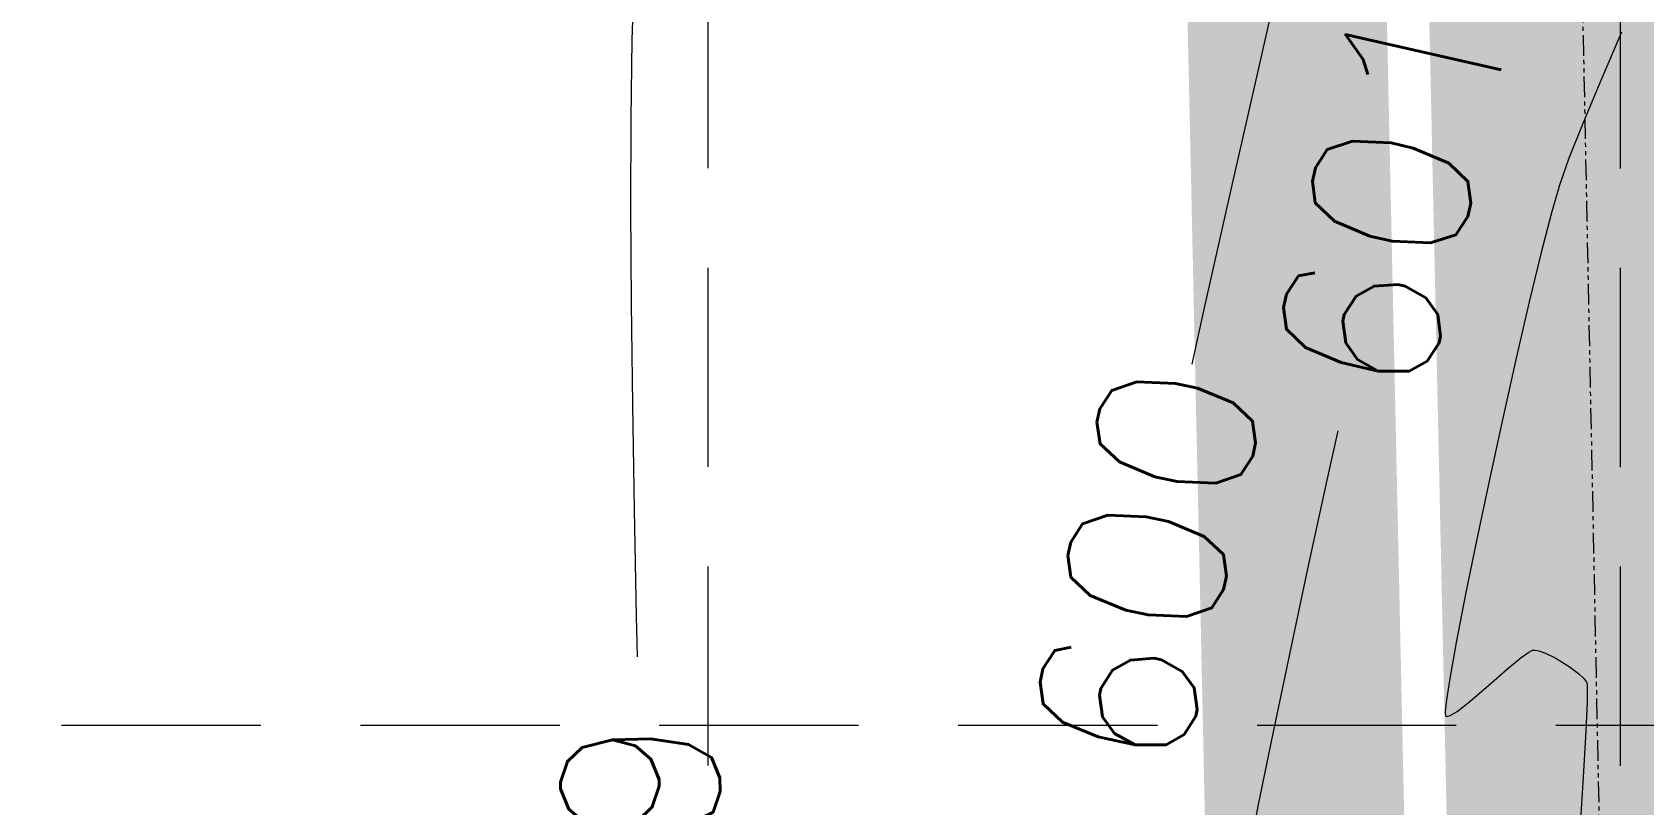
# Model space of a CAD drawing. Extents: x 2140663 to 2528301, y 336313 to 7007653.
# Drawn here: x 2527291.06 to 2527339.59, y 7007182.84 to 7007206.12 of the extents above; entities that cross this region are included whole.
import ezdxf

# ---------------------------------------------------------------- set-up
doc = ezdxf.new("R2010")
doc.units = 0
doc.header["$MEASUREMENT"] = 0
doc.linetypes.add('HIDDEN', pattern=[0.375, 0.25, -0.125])
doc.linetypes.add('PHANTOM2', pattern=[1.25, 0.625, -0.125, 0.125, -0.125, 0.125, -0.125])
for name, color, linetype in [('1 EXISTING CONTOURS', 43, 'Continuous'), ('1 SILT FENCE', 200, 'Continuous'), ('GRID', 254, 'HIDDEN'), ('LIMITS OF DISTURBANCE', 1, 'HIDDEN'), ('xdrc002pt$0$v-prop-line', 3, 'PHANTOM2')]:
    doc.layers.add(name, color=color, linetype=linetype)
doc.styles.add('L200', font='simplex', dxfattribs={"height": 12})

msp = doc.modelspace()

# ---------------------------------------------------------------- linework, layer by layer
at = {"layer": '1 EXISTING CONTOURS', "color": 43, "lineweight": 0}
for points, elevation in [([(2527309.187041278, 7007207.938893436), (2527309.123073751, 7007205.899907283)], 599), ([(2527328.430483085, 7007206.986411643), (2527327.786009069, 7007204.15573389)], 600), ([(2527309.123073751, 7007205.899907283), (2527309.089496443, 7007203.515528855)], 599), ([(2527309.089496443, 7007203.515528855), (2527309.082752149, 7007200.846322461)], 599), ([(2527327.089762786, 7007201.076534375), (2527326.35888536, 7007197.821387884)], 600), ([(2527309.082752149, 7007200.846322461), (2527309.099283664, 7007197.952852406)], 599), ([(2527336.503711923, 7007199.483216397), (2527336.145300202, 7007197.995029029)], 602), ([(2527309.099283664, 7007197.952852406), (2527309.135533784, 7007194.895683001)], 599), ([(2527335.754117597, 7007196.304350756), (2527335.348376599, 7007194.494746336)], 602), ([(2527335.348376599, 7007194.494746336), (2527334.946289695, 7007192.649780526)], 602), ([(2527330.049732285, 7007192.62358117), (2527329.468790547, 7007189.956719254)], 601), ([(2527309.187945304, 7007191.735378553), (2527309.25296102, 7007188.532503371)], 599), ([(2527334.225928118, 7007189.188023767), (2527333.944078421, 7007187.738362335)], 602), ([(2527309.25296102, 7007188.532503371), (2527309.281500583, 7007187.305230799)], 599), ([(2527328.919059664, 7007187.387166926), (2527328.418523015, 7007184.992147213)], 601), ([(2527336.127122493, 7007187.443319786), (2527336.237993093, 7007187.498861241)], 602), ([(2527336.277985778, 7007187.507357095), (2527336.32281814, 7007187.505951761)], 602), ([(2527336.32281814, 7007187.505951761), (2527336.431447061, 7007187.484574949)], 602), ([(2527335.496059774, 7007186.947523186), (2527335.895214845, 7007187.278400501)], 602), ([(2527337.782546201, 7007186.647741239), (2527337.85469471, 7007186.559069679)], 602), ([(2527337.878681122, 7007186.519210204), (2527337.885029064, 7007186.490070451)], 602), ([(2527333.641777952, 7007185.938349331), (2527333.614452229, 7007185.637784573)], 602), ([(2527333.972259254, 7007185.658902952), (2527334.355502847, 7007185.955917162)], 602), ([(2527337.882751578, 7007185.937657155), (2527337.844317908, 7007185.061963332)], 602), ([(2527337.89071106, 7007186.347733327), (2527337.882751578, 7007185.937657155)], 602), ([(2527333.62003505, 7007185.536184484), (2527333.630403551, 7007185.517022918)], 602), ([(2527333.662156363, 7007185.507982521), (2527333.758252019, 7007185.532079661)], 602), ([(2527328.418523015, 7007184.992147213), (2527327.985163981, 7007182.848883149)], 601), ([(2527337.844317908, 7007185.061963332), (2527337.75787688, 7007183.520157017)], 602), ([(2527337.75787688, 7007183.520157017), (2527337.636954431, 7007181.587046163)], 602), ([(2527327.985163981, 7007182.848883149), (2527327.636965942, 7007181.034597764)], 601)]:
    msp.add_lwpolyline(points, dxfattribs=dict(at, elevation=elevation))
at = {"layer": '1 EXISTING CONTOURS', "color": 43, "lineweight": 0, "extrusion": (0.9190130208663643, -0.3942271774980507, 0), "elevation": -439773.7167002773}
msp.add_lwpolyline([(7436059.357682279, 602), (7436057.776304376, 602)], dxfattribs=at)
at = {"layer": '1 EXISTING CONTOURS', "color": 43, "lineweight": 0, "extrusion": (0.9228902567564733, -0.3850630779287608, 0), "elevation": -365759.9086375646}
msp.add_lwpolyline([(7440065.581946884, 602), (7440064.178211378, 602)], dxfattribs=at)
at = {"layer": '1 EXISTING CONTOURS', "color": 43, "lineweight": 0, "extrusion": (0.9753767715570129, -0.2205451280509707, 0), "elevation": 919692.0787782336}
msp.add_lwpolyline([(7392053.997252755, 600.0000000000007), (7392050.840319346, 600.0000000000007)], dxfattribs=at)
at = {"layer": '1 EXISTING CONTOURS', "color": 43, "lineweight": 0, "extrusion": (0.9293145598949696, -0.3692891127114621, 0), "elevation": -238992.1424344731}
msp.add_lwpolyline([(7445214.438988663, 602), (7445213.284580772, 602)], dxfattribs=at)
at = {"layer": '1 EXISTING CONTOURS', "color": 43, "lineweight": 0, "extrusion": (0.9416178320694422, -0.3366836175533998, 0), "elevation": 20575.67738059536}
msp.add_lwpolyline([(7449019.716616661, 602.0000000000007), (7449018.882680021, 602.0000000000007)], dxfattribs=at)
at = {"layer": '1 EXISTING CONTOURS', "color": 43, "lineweight": 0, "extrusion": (0.9614103481544116, -0.2751184153443988, 0), "elevation": 501997.8149486773}
msp.add_lwpolyline([(7432113.014937938, 602.0000000000007), (7432112.149010829, 602.0000000000007)], dxfattribs=at)
at = {"layer": '1 EXISTING CONTOURS', "color": 43, "lineweight": 0, "extrusion": (0.9688208353520469, -0.2477623639452975, 0), "elevation": 712415.9541439449}
msp.add_lwpolyline([(7414900.964272468, 602), (7414899.723453052, 602)], dxfattribs=at)
at = {"layer": '1 EXISTING CONTOURS', "color": 43, "lineweight": 0, "extrusion": (0.9760619671215589, -0.2174926121476151, 0), "elevation": 942813.3794030836}
msp.add_lwpolyline([(7389134.101097259, 600), (7389132.363813892, 600)], dxfattribs=at)
at = {"layer": '1 EXISTING CONTOURS', "color": 43, "lineweight": 0, "extrusion": (0.9742614831355558, -0.2254208563520848, 0), "elevation": 882717.6886342184}
msp.add_lwpolyline([(7396557.389424626, 602.0000000000007), (7396555.654081184, 602.0000000000007)], dxfattribs=at)
at = {"layer": '1 EXISTING CONTOURS', "color": 43, "lineweight": 0, "extrusion": (0.9998625084205285, 0.01658204616471573, 0), "elevation": 2643155.281054303}
msp.add_lwpolyline([(6964323.508631201, 599.0000000000007), (6964320.347892177, 599.0000000000007)], dxfattribs=at)
at = {"layer": '1 EXISTING CONTOURS', "color": 43, "lineweight": 0, "extrusion": (0.9764120404759906, -0.2159155557469459, 0), "elevation": 954753.6012689588}
msp.add_lwpolyline([(7387598.647594463, 601), (7387597.119843103, 601)], dxfattribs=at)
at = {"layer": '1 EXISTING CONTOURS', "color": 43, "lineweight": 0, "extrusion": (0.9783347110982449, -0.2070294497416099, 0), "elevation": 1021884.266009311}
msp.add_lwpolyline([(7378612.559875873, 602), (7378610.723324004, 602)], dxfattribs=at)
at = {"layer": '1 EXISTING CONTOURS', "color": 43, "lineweight": 0, "extrusion": (0.979764091847876, -0.2001557501684794, 0), "elevation": 1073662.114161162}
msp.add_lwpolyline([(7371254.528510351, 602), (7371252.82912748, 602)], dxfattribs=at)
at = {"layer": '1 EXISTING CONTOURS', "color": 43, "lineweight": 0, "extrusion": (0.9778715557647615, -0.2092061672757399, 0), "elevation": 1005456.245358047}
msp.add_lwpolyline([(7380864.65612497, 601.0000000000003), (7380862.028425748, 601.0000000000003)], dxfattribs=at)
at = {"layer": '1 EXISTING CONTOURS', "color": 43, "lineweight": 0, "extrusion": (0.9844494607198938, -0.1756680371846575, 0), "elevation": 1257093.622124573}
msp.add_lwpolyline([(7342193.983460269, 602), (7342192.814518807, 602)], dxfattribs=at)
at = {"layer": '1 EXISTING CONTOURS', "color": 43, "lineweight": 0, "extrusion": (0.5795405447123414, -0.8149434072587634, 0), "elevation": -4245767.454576101}
msp.add_lwpolyline([(6120584.857959378, 602), (6120585.142528398, 602)], dxfattribs=at)
at = {"layer": '1 EXISTING CONTOURS', "color": 43, "lineweight": 0, "extrusion": (0.2077981128087131, -0.978171735593059, 0), "elevation": -6329057.05669905}
msp.add_lwpolyline([(3928249.212705109, 602), (3928249.253590245, 602)], dxfattribs=at)
at = {"layer": '1 EXISTING CONTOURS', "color": 43, "lineweight": 0, "extrusion": (-0.3390066682251553, -0.9407839703666723, 0), "elevation": -7449033.565951}
msp.add_lwpolyline([(2194.319654342718, 602.0000000000007), (2194.532982480712, 602.0000000000007)], dxfattribs=at)
at = {"layer": '1 EXISTING CONTOURS', "color": 43, "lineweight": 0, "extrusion": (-0.444460611821456, -0.8957983950305431, 0), "elevation": -7400328.823377458}
msp.add_lwpolyline([(-850434.7056232137, 602), (-850434.358421958, 602)], dxfattribs=at)
at = {"layer": '1 EXISTING CONTOURS', "color": 43, "lineweight": 0, "extrusion": (0.6594392815586798, -0.7517578293156462, 0), "elevation": -3601083.345499553}
msp.add_lwpolyline([(6520757.809574525, 602), (6520758.572892326, 602)], dxfattribs=at)
at = {"layer": '1 EXISTING CONTOURS', "color": 43, "lineweight": 0, "extrusion": (-0.5278329443119467, -0.849348210629175, 0), "elevation": -7285553.659052379}
msp.add_lwpolyline([(-1552035.171368305, 602), (-1552034.699684347, 602)], dxfattribs=at)
at = {"layer": '1 EXISTING CONTOURS', "color": 43, "lineweight": 0, "extrusion": (0.6039737047742717, 0.7970042433646394, 0), "elevation": 7111203.07893943}
msp.add_lwpolyline([(2217858.110438601, 602.0000000000003), (2217857.759432437, 602.0000000000003)], dxfattribs=at)
at = {"layer": '1 EXISTING CONTOURS', "color": 43, "lineweight": 0, "extrusion": (0.9890328098556873, -0.1476959749924285, 0), "elevation": 1464682.734052716}
msp.add_lwpolyline([(7303614.460589069, 602.0000000000007), (7303613.804140462, 602.0000000000007)], dxfattribs=at)
at = {"layer": '1 EXISTING CONTOURS', "color": 43, "lineweight": 0, "extrusion": (-0.6526993203382452, 0.7576170518342317, 0), "elevation": 3659174.149471988}
msp.add_lwpolyline([(-6488337.114326263, 602), (-6488337.862364857, 602)], dxfattribs=at)
at = {"layer": '1 EXISTING CONTOURS', "color": 43, "lineweight": 0, "extrusion": (-0.6843361428818229, -0.7291666774789077, 0), "elevation": -6838955.596275211}
msp.add_lwpolyline([(-2952420.80726447, 602.0000000000007), (-2952420.589202126, 602.0000000000007)], dxfattribs=at)
at = {"layer": '1 EXISTING CONTOURS', "color": 43, "lineweight": 0, "extrusion": (0.8568214549501945, 0.5156132216468386, 0), "elevation": 5778475.33421257}
msp.add_lwpolyline([(4700778.969200382, 602), (4700778.922680216, 602)], dxfattribs=at)
at = {"layer": '1 EXISTING CONTOURS', "color": 43, "lineweight": 0, "extrusion": (0.9992041763488613, 0.03988751643050956, 0), "elevation": 2804825.836020069}
msp.add_lwpolyline([(6900800.773919169, 602.0000000000003), (6900800.63146868, 602.0000000000003)], dxfattribs=at)
at = {"layer": '1 EXISTING CONTOURS', "color": 43, "lineweight": 0, "extrusion": (0.9984937153331772, 0.05486620490017741, 0), "elevation": 2907984.413557103}
msp.add_lwpolyline([(6857965.617559156, 602.0000000000007), (6857965.515805796, 602.0000000000007)], dxfattribs=at)
at = {"layer": '1 EXISTING CONTOURS', "color": 43, "lineweight": 0, "extrusion": (-0.2738295058634875, -0.9617782497637167, 0), "elevation": -7431417.141497547}
msp.add_lwpolyline([(511960.3679983353, 602), (511960.4010130265, 602)], dxfattribs=at)
at = {"layer": '1 EXISTING CONTOURS', "color": 43, "lineweight": 0, "extrusion": (0.509814850732924, -0.8602841495530221, 0), "elevation": -4739698.363509859}
msp.add_lwpolyline([(5746592.418949578, 602), (5746592.667713009, 602)], dxfattribs=at)
at = {"layer": '1 SILT FENCE', "color": 200, "linetype": 'Continuous', "lineweight": 0, "const_width": 10}
msp.add_lwpolyline([(2527349.882174684, 7006666.896567727), (2527332.665792525, 7007457.699583834), (2527360.286020877, 7007457.772928173)], dxfattribs=at)
at = {"layer": 'GRID', "color": 253, "linetype": 'HIDDEN', "lineweight": 0, "ltscale": 24}
for p, q in [((2527311.604736099, 7006032.024834732), (2527311.351720035, 7007623.446631561)), ((2527339.208465025, 7006032.020494846), (2527338.773547749, 7007623.404141763)), ((2527228.947377252, 7007185.243437274), (2528272.331315909, 7007185.243437274))]:
    msp.add_line(p, q, dxfattribs=at)
at = {"layer": 'LIMITS OF DISTURBANCE', "ltscale": 70, "const_width": 6}
msp.add_lwpolyline([(2527323.279507909, 7007478.034385583), (2527323.279507909, 7007463.102355542), (2527345.362386929, 7006446.874516389, 0.3527120601780434), (2527681.725039883, 7006131.321992346), (2528205.897920626, 7006144.525554366), (2528183.386823632, 7007495.015237641)], format="xyb", close=True, dxfattribs=at)
at = {"layer": 'xdrc002pt$0$v-prop-line', "color": 7, "lineweight": 0}
msp.add_line((2527352.351449143, 7006488.063281032), (2527332.689739998, 7007456.483707082), dxfattribs=at)

# ---------------------------------------------------------------- texts
at = {"layer": '1 EXISTING CONTOURS', "color": 43, "lineweight": 0, "char_height": 4.8, "attachment_point": 1, "style": 'L200'}
for s, insert, width, rotation in [('\\Ftxt.shx;\\W1.0000000000;\\T1.0000000000;\\o\\l601', (2527328.290762009, 7007195.820185372, 601), 16.8, 77.20608891339033), ('\\Ftxt.shx;\\W1.0000000000;\\T1.0000000000;\\o\\l600', (2527320.973851437, 7007184.527554439, 600), 17.6, 77.66662944787615), ('\\Ftxt.shx;\\W1.0000000000;\\T1.0000000000;\\o\\l599', (2527307.252747977, 7007173.244239235, 599), 19.2, 91.57305717969771)]:
    msp.add_mtext(s, dxfattribs=dict(at, insert=insert, width=width, rotation=rotation))

doc.saveas('drawing.dxf')
